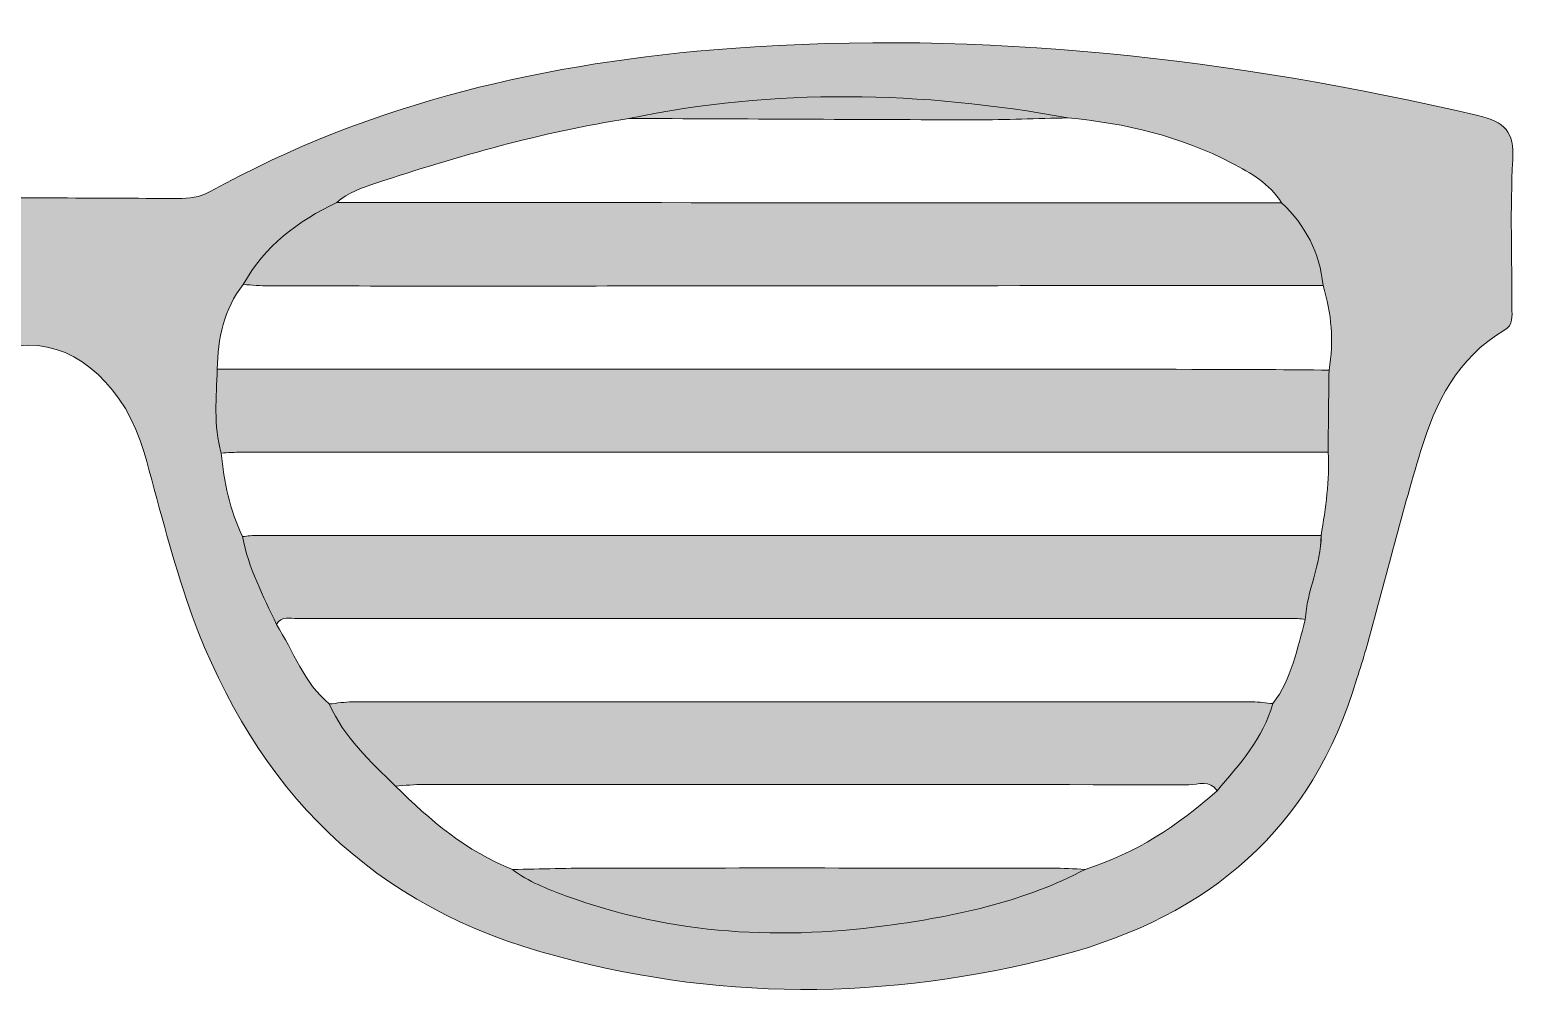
# Model space of a CAD drawing. Header units: inches. Extents: x 148 to 931, y -824 to -256.
# Drawn here: x 527.9 to 860.3, y -671.1 to -453.2 of the extents above; entities that cross this region are included whole.
import ezdxf

# ---------------------------------------------------------------- set-up
doc = ezdxf.new("R2010")
doc.units = ezdxf.units.IN
doc.header["$MEASUREMENT"] = 0
doc.layers.add('Layer 1', color=7, linetype='Continuous')

# ---------------------------------------------------------------- blocks, each defined once
blk = doc.blocks.new('block 5')
at = {"layer": 'Layer 1', "true_color": 0x040405}
h = blk.add_hatch(color=178, dxfattribs=at)
h.dxf.hatch_style = 2
edge = h.paths.add_edge_path()
edge.add_spline(control_points=[(336.08, -456.07), (379.21, -456.06), (421.48, -461.2), (461.91, -477.2), (467.84, -479.54), (473.93, -481.81), (479.29, -485.17), (487.24, -490.14), (495.57, -491.23), (504.68, -491.04), (523.47, -490.63), (542.27, -490.9), (561.07, -490.94), (563.61, -490.94), (565.95, -490.71), (568.3, -489.41), (604.58, -469.3), (644, -460.41), (684.94, -457.36), (741.48, -453.16), (797.09, -459.56), (852.14, -472.37), (858.16, -473.77), (860.27, -475.98), (859.92, -482.29), (859.31, -493.3), (859.77, -504.37), (859.73, -515.42), (859.72, -517.27), (860.18, -519.2), (857.96, -520.5), (847.58, -526.61), (842.57, -536.67), (839.28, -547.57), (834.88, -562.2), (831.12, -577.03), (827.07, -591.77), (826.45, -594), (825.7, -596.2), (825.04, -598.43), (815.09, -632.04), (792.01, -651.57), (758.81, -660.35), (719.9, -670.64), (681.04, -670.72), (642.34, -659.57), (601.56, -647.81), (576.38, -620.03), (563.02, -580.68), (559.36, -569.88), (556.66, -558.75), (553.53, -547.77), (549.46, -533.49), (538.79, -523.59), (527.68, -523.81), (516.64, -524.02), (506.34, -533.67), (502.42, -547.73), (498.57, -561.52), (495.23, -575.43), (489.89, -588.78), (474.74, -626.68), (447.79, -651.12), (408.01, -661.08), (367.98, -671.1), (328.28, -670.33), (288.86, -657.69), (259.74, -648.35), (240.8, -629.15), (231.4, -600.14), (226.92, -586.31), (223.86, -572.11), (219.91, -558.15), (215.77, -543.56), (211.76, -528.84), (197.51, -520.19), (195.58, -519.02), (196.21, -517.11), (196.21, -515.47), (196.16, -503.46), (196.32, -491.44), (196.1, -479.43), (196.03, -475.67), (197.16, -474.15), (200.94, -473.2), (229.18, -466.15), (257.8, -461.4), (286.75, -458.58), (303.15, -456.98), (319.59, -455.99), (336.08, -456.07)], knot_values=[0, 0, 0, 0, 1, 1, 1, 2, 2, 2, 3, 3, 3, 4, 4, 4, 5, 5, 5, 6, 6, 6, 7, 7, 7, 8, 8, 8, 9, 9, 9, 10, 10, 10, 11, 11, 11, 12, 12, 12, 13, 13, 13, 14, 14, 14, 15, 15, 15, 16, 16, 16, 17, 17, 17, 18, 18, 18, 19, 19, 19, 20, 20, 20, 21, 21, 21, 22, 22, 22, 23, 23, 23, 24, 24, 24, 25, 25, 25, 26, 26, 26, 27, 27, 27, 28, 28, 28, 29, 29, 29, 30, 30, 30, 30], degree=3, periodic=1)
edge = h.paths.add_edge_path()
edge.add_spline(control_points=[(458.35, -491.01), (443.88, -484.01), (428.29, -480.7), (412.79, -477.06), (406.68, -475.59), (400.63, -473.57), (394.43, -472.8), (386.5, -471.82), (378.7, -468.95), (370.52, -470.54), (368.36, -468.35), (365.78, -468.84), (363.2, -469.39), (355.26, -468.5), (347.3, -468.56), (339.35, -469.16), (337.13, -468.18), (334.9, -468.51), (332.67, -469.09), (324.34, -468.5), (316.04, -469.84), (307.83, -470.55), (302.11, -471.05), (295.95, -471.61), (290.35, -473.82), (290.35, -473.82), (289.89, -473.83), (289.89, -473.83), (277.57, -475.34), (266.13, -478.89), (255.42, -485.65), (243.51, -493.17), (238.11, -503.57), (237.6, -517.14), (237.59, -517.58), (237.58, -518.03), (237.58, -518.48), (236.53, -526.9), (236.88, -535.33), (237.43, -543.76), (237.43, -543.76), (237.45, -544.18), (237.45, -544.18), (236.3, -552.64), (238.63, -560.93), (238.68, -569.34), (239.39, -571.89), (241.32, -574.11), (240.77, -577), (241.36, -579.74), (241.96, -582.47), (242.55, -585.21), (244.08, -591.8), (245.57, -598.4), (249.63, -604.03), (251.94, -611.74), (257.09, -617.62), (262.18, -623.55), (270.89, -631.32), (280.51, -637.55), (291.71, -641.13), (293.43, -641.97), (295.1, -642.96), (296.88, -643.64), (324.49, -654.18), (353.01, -657.77), (382.25, -653.62), (395.44, -651.74), (408.39, -648.4), (419.92, -641.16), (430.15, -637.05), (438.4, -630.18), (446.04, -622.46), (451.79, -616.98), (457.53, -611.51), (460.89, -604.1), (466.72, -598.93), (469.54, -591.84), (473.03, -585.17), (475.88, -579.15), (479.13, -573.28), (480.35, -566.61), (483.15, -560.63), (484.54, -554.31), (485.04, -547.76), (486.24, -541.6), (486.66, -535.41), (485.98, -529.16), (485.77, -522.29), (484.63, -515.71), (480.1, -510.17), (475.72, -500.53), (465.81, -497.16), (458.35, -491.01)], knot_values=[0, 0, 0, 0, 1, 1, 1, 2, 2, 2, 3, 3, 3, 4, 4, 4, 5, 5, 5, 6, 6, 6, 7, 7, 7, 8, 8, 8, 9, 9, 9, 10, 10, 10, 11, 11, 11, 12, 12, 12, 13, 13, 13, 14, 14, 14, 15, 15, 15, 16, 16, 16, 17, 17, 17, 18, 18, 18, 19, 19, 19, 20, 20, 20, 21, 21, 21, 22, 22, 22, 23, 23, 23, 24, 24, 24, 25, 25, 25, 26, 26, 26, 27, 27, 27, 28, 28, 28, 29, 29, 29, 30, 30, 30, 31, 31, 31, 31], degree=3, periodic=1)
edge = h.paths.add_edge_path()
edge.add_spline(control_points=[(635.99, -641.15), (639.56, -643.91), (643.72, -645.47), (647.89, -647.01), (671.86, -655.9), (696.63, -657.04), (721.59, -653.46), (736.26, -651.35), (750.86, -648.17), (764.21, -641.12), (775.42, -637.57), (785.02, -631.31), (793.72, -623.55), (798.82, -617.63), (804.01, -611.77), (806.24, -604.02), (810.44, -598.44), (811.67, -591.71), (813.48, -585.21), (813.77, -578.77), (817.08, -572.9), (817.02, -566.39), (818.02, -560.21), (818.98, -554.03), (818.58, -547.74), (818.65, -541.61), (818.72, -535.48), (818.79, -529.35), (819.96, -522.92), (819.34, -516.61), (817.45, -510.39), (816.72, -503.05), (813.5, -496.97), (808.19, -491.93), (805.52, -487.64), (801.27, -485.22), (797.02, -483.01), (785.54, -477.04), (773.18, -474.06), (760.34, -472.9), (727.57, -466.88), (694.79, -466.24), (662.03, -473.03), (642.71, -476.07), (623.96, -481.39), (605.43, -487.52), (602.35, -488.54), (599.19, -489.59), (596.68, -491.84), (587.97, -495.99), (580.48, -501.53), (575.73, -510.19), (571.34, -515.76), (570.07, -522.28), (569.9, -529.14), (569.72, -535.43), (569.04, -541.74), (570.78, -547.93), (571.42, -554.4), (572.76, -560.69), (575.56, -566.61), (576.85, -573.65), (580.24, -579.89), (583.17, -586.3), (587, -592.31), (589.26, -599.36), (595, -604.1), (598.29, -611.57), (604.14, -616.95), (609.85, -622.46), (617.5, -630.18), (625.74, -637.07), (635.99, -641.15)], knot_values=[0, 0, 0, 0, 1, 1, 1, 2, 2, 2, 3, 3, 3, 4, 4, 4, 5, 5, 5, 6, 6, 6, 7, 7, 7, 8, 8, 8, 9, 9, 9, 10, 10, 10, 11, 11, 11, 12, 12, 12, 13, 13, 13, 14, 14, 14, 15, 15, 15, 16, 16, 16, 17, 17, 17, 18, 18, 18, 19, 19, 19, 20, 20, 20, 21, 21, 21, 22, 22, 22, 23, 23, 23, 24, 24, 24, 24], degree=3, periodic=1)
at = {"layer": 'Layer 1', "true_color": 0xce432c}
h = blk.add_hatch(color=22, dxfattribs=at)
h.dxf.hatch_style = 2
edge = h.paths.add_edge_path()
edge.add_spline(control_points=[(760.34, -472.9), (753.42, -473.05), (746.49, -473.34), (739.57, -473.33), (713.72, -473.28), (687.87, -473.14), (662.03, -473.03), (694.79, -466.24), (727.57, -466.88), (760.34, -472.9)], knot_values=[0, 0, 0, 0, 1, 1, 1, 2, 2, 2, 3, 3, 3, 3], degree=3, periodic=1)
h = blk.add_hatch(color=22, dxfattribs=at)
h.dxf.hatch_style = 2
edge = h.paths.add_edge_path()
edge.add_spline(control_points=[(817.45, -510.39), (765.73, -510.44), (714.01, -510.5), (662.28, -510.53), (635.36, -510.55), (608.43, -510.54), (581.5, -510.52), (579.58, -510.51), (577.65, -510.31), (575.73, -510.19), (580.48, -501.53), (587.97, -495.99), (596.68, -491.85), (667.18, -491.88), (737.69, -491.9), (808.19, -491.93), (813.5, -496.97), (816.72, -503.05), (817.45, -510.39)], knot_values=[0, 0, 0, 0, 1, 1, 1, 2, 2, 2, 3, 3, 3, 4, 4, 4, 5, 5, 5, 6, 6, 6, 6], degree=3, periodic=1)
h = blk.add_hatch(color=22, dxfattribs=at)
h.dxf.hatch_style = 2
edge = h.paths.add_edge_path()
edge.add_spline(control_points=[(570.78, -547.93), (569.04, -541.74), (569.72, -535.43), (569.9, -529.15), (643.78, -529.16), (717.65, -529.16), (791.53, -529.19), (800.62, -529.19), (809.71, -529.29), (818.79, -529.35), (818.72, -535.48), (818.65, -541.61), (818.58, -547.74), (737.53, -547.73), (656.47, -547.72), (575.41, -547.72), (573.87, -547.72), (572.33, -547.86), (570.78, -547.93)], knot_values=[0, 0, 0, 0, 1, 1, 1, 2, 2, 2, 3, 3, 3, 4, 4, 4, 5, 5, 5, 6, 6, 6, 6], degree=3, periodic=1)
h = blk.add_hatch(color=22, dxfattribs=at)
h.dxf.hatch_style = 2
edge = h.paths.add_edge_path()
edge.add_spline(control_points=[(575.56, -566.61), (576.72, -566.52), (577.87, -566.35), (579.03, -566.35), (658.36, -566.36), (737.69, -566.37), (817.03, -566.39), (817.08, -572.9), (813.77, -578.77), (813.48, -585.21), (812.91, -585.13), (812.33, -584.98), (811.76, -584.98), (737.12, -584.96), (662.48, -584.95), (587.84, -584.98), (586.22, -584.98), (584.27, -584.28), (583.17, -586.3), (580.24, -579.89), (576.85, -573.65), (575.56, -566.61)], knot_values=[0, 0, 0, 0, 1, 1, 1, 2, 2, 2, 3, 3, 3, 4, 4, 4, 5, 5, 5, 6, 6, 6, 7, 7, 7, 7], degree=3, periodic=1)
h = blk.add_hatch(color=22, dxfattribs=at)
h.dxf.hatch_style = 2
edge = h.paths.add_edge_path()
edge.add_spline(control_points=[(595, -604.1), (596.72, -603.94), (598.44, -603.62), (600.15, -603.62), (667.32, -603.6), (734.48, -603.6), (801.64, -603.62), (803.17, -603.62), (804.7, -603.88), (806.24, -604.02), (804.01, -611.77), (798.82, -617.63), (793.72, -623.55), (792.1, -620.95), (789.5, -622.19), (787.41, -622.19), (730.34, -622.1), (673.27, -622.11), (616.2, -622.12), (614.08, -622.12), (611.97, -622.34), (609.85, -622.46), (604.14, -616.95), (598.29, -611.57), (595, -604.1)], knot_values=[0, 0, 0, 0, 1, 1, 1, 2, 2, 2, 3, 3, 3, 4, 4, 4, 5, 5, 5, 6, 6, 6, 7, 7, 7, 8, 8, 8, 8], degree=3, periodic=1)
h = blk.add_hatch(color=22, dxfattribs=at)
h.dxf.hatch_style = 2
edge = h.paths.add_edge_path()
edge.add_spline(control_points=[(635.99, -641.15), (642.36, -641.04), (648.74, -640.84), (655.11, -640.83), (688.97, -640.8), (722.83, -640.81), (756.69, -640.84), (759.2, -640.84), (761.7, -641.02), (764.21, -641.12), (750.86, -648.17), (736.26, -651.35), (721.59, -653.46), (696.63, -657.04), (671.86, -655.9), (647.89, -647.01), (643.72, -645.47), (639.56, -643.91), (635.99, -641.15)], knot_values=[0, 0, 0, 0, 1, 1, 1, 2, 2, 2, 3, 3, 3, 4, 4, 4, 5, 5, 5, 6, 6, 6, 6], degree=3, periodic=1)
at = {"layer": 'Layer 1', "lineweight": 0}
for points, knots in [([(336.08, -456.07), (379.21, -456.06), (421.48, -461.2), (461.91, -477.2), (467.84, -479.54), (473.93, -481.81), (479.29, -485.17), (487.24, -490.14), (495.57, -491.23), (504.68, -491.04), (523.47, -490.63), (542.27, -490.9), (561.07, -490.94), (563.61, -490.94), (565.95, -490.71), (568.3, -489.41), (604.58, -469.3), (644, -460.41), (684.94, -457.36), (741.48, -453.16), (797.09, -459.56), (852.14, -472.37), (858.16, -473.77), (860.27, -475.98), (859.92, -482.29), (859.31, -493.3), (859.77, -504.37), (859.73, -515.42), (859.72, -517.27), (860.18, -519.2), (857.96, -520.5), (847.58, -526.61), (842.57, -536.67), (839.28, -547.57), (834.88, -562.2), (831.12, -577.03), (827.07, -591.77), (826.45, -594), (825.7, -596.2), (825.04, -598.43), (815.09, -632.04), (792.01, -651.57), (758.81, -660.35), (719.9, -670.64), (681.04, -670.72), (642.34, -659.57), (601.56, -647.81), (576.38, -620.03), (563.02, -580.68), (559.36, -569.88), (556.66, -558.75), (553.53, -547.77), (549.46, -533.49), (538.79, -523.59), (527.68, -523.81), (516.64, -524.02), (506.34, -533.67), (502.42, -547.73), (498.57, -561.52), (495.23, -575.43), (489.89, -588.78), (474.74, -626.68), (447.79, -651.12), (408.01, -661.08), (367.98, -671.1), (328.28, -670.33), (288.86, -657.69), (259.74, -648.35), (240.8, -629.15), (231.4, -600.14), (226.92, -586.31), (223.86, -572.11), (219.91, -558.15), (215.77, -543.56), (211.76, -528.84), (197.51, -520.19), (195.58, -519.02), (196.21, -517.11), (196.21, -515.47), (196.16, -503.46), (196.32, -491.44), (196.1, -479.43), (196.03, -475.67), (197.16, -474.15), (200.94, -473.2), (229.18, -466.15), (257.8, -461.4), (286.75, -458.58), (303.15, -456.98), (319.59, -455.99), (336.08, -456.07)], [0, 0, 0, 0, 1, 1, 1, 2, 2, 2, 3, 3, 3, 4, 4, 4, 5, 5, 5, 6, 6, 6, 7, 7, 7, 8, 8, 8, 9, 9, 9, 10, 10, 10, 11, 11, 11, 12, 12, 12, 13, 13, 13, 14, 14, 14, 15, 15, 15, 16, 16, 16, 17, 17, 17, 18, 18, 18, 19, 19, 19, 20, 20, 20, 21, 21, 21, 22, 22, 22, 23, 23, 23, 24, 24, 24, 25, 25, 25, 26, 26, 26, 27, 27, 27, 28, 28, 28, 29, 29, 29, 30, 30, 30, 30]), ([(635.99, -641.15), (639.56, -643.91), (643.72, -645.47), (647.89, -647.01), (671.86, -655.9), (696.63, -657.04), (721.59, -653.46), (736.26, -651.35), (750.86, -648.17), (764.21, -641.12), (775.42, -637.57), (785.02, -631.31), (793.72, -623.55), (798.82, -617.63), (804.01, -611.77), (806.24, -604.02), (810.44, -598.44), (811.67, -591.71), (813.48, -585.21), (813.77, -578.77), (817.08, -572.9), (817.02, -566.39), (818.02, -560.21), (818.98, -554.03), (818.58, -547.74), (818.65, -541.61), (818.72, -535.48), (818.79, -529.35), (819.96, -522.92), (819.34, -516.61), (817.45, -510.39), (816.72, -503.05), (813.5, -496.97), (808.19, -491.93), (805.52, -487.64), (801.27, -485.22), (797.02, -483.01), (785.54, -477.04), (773.18, -474.06), (760.34, -472.9), (727.57, -466.88), (694.79, -466.24), (662.03, -473.03), (642.71, -476.07), (623.96, -481.39), (605.43, -487.52), (602.35, -488.54), (599.19, -489.59), (596.68, -491.84), (587.97, -495.99), (580.48, -501.53), (575.73, -510.19), (571.34, -515.76), (570.07, -522.28), (569.9, -529.14), (569.72, -535.43), (569.04, -541.74), (570.78, -547.93), (571.42, -554.4), (572.76, -560.69), (575.56, -566.61), (576.85, -573.65), (580.24, -579.89), (583.17, -586.3), (587, -592.31), (589.26, -599.36), (595, -604.1), (598.29, -611.57), (604.14, -616.95), (609.85, -622.46), (617.5, -630.18), (625.74, -637.07), (635.99, -641.15)], [0, 0, 0, 0, 1, 1, 1, 2, 2, 2, 3, 3, 3, 4, 4, 4, 5, 5, 5, 6, 6, 6, 7, 7, 7, 8, 8, 8, 9, 9, 9, 10, 10, 10, 11, 11, 11, 12, 12, 12, 13, 13, 13, 14, 14, 14, 15, 15, 15, 16, 16, 16, 17, 17, 17, 18, 18, 18, 19, 19, 19, 20, 20, 20, 21, 21, 21, 22, 22, 22, 23, 23, 23, 24, 24, 24, 24]), ([(760.34, -472.9), (753.42, -473.05), (746.49, -473.34), (739.57, -473.33), (713.72, -473.28), (687.87, -473.14), (662.03, -473.03), (694.79, -466.24), (727.57, -466.88), (760.34, -472.9)], [0, 0, 0, 0, 1, 1, 1, 2, 2, 2, 3, 3, 3, 3]), ([(817.45, -510.39), (765.73, -510.44), (714.01, -510.5), (662.28, -510.53), (635.36, -510.55), (608.43, -510.54), (581.5, -510.52), (579.58, -510.51), (577.65, -510.31), (575.73, -510.19), (580.48, -501.53), (587.97, -495.99), (596.68, -491.85), (667.18, -491.88), (737.69, -491.9), (808.19, -491.93), (813.5, -496.97), (816.72, -503.05), (817.45, -510.39)], [0, 0, 0, 0, 1, 1, 1, 2, 2, 2, 3, 3, 3, 4, 4, 4, 5, 5, 5, 6, 6, 6, 6]), ([(570.78, -547.93), (569.04, -541.74), (569.72, -535.43), (569.9, -529.15), (643.78, -529.16), (717.65, -529.16), (791.53, -529.19), (800.62, -529.19), (809.71, -529.29), (818.79, -529.35), (818.72, -535.48), (818.65, -541.61), (818.58, -547.74), (737.53, -547.73), (656.47, -547.72), (575.41, -547.72), (573.87, -547.72), (572.33, -547.86), (570.78, -547.93)], [0, 0, 0, 0, 1, 1, 1, 2, 2, 2, 3, 3, 3, 4, 4, 4, 5, 5, 5, 6, 6, 6, 6]), ([(575.56, -566.61), (576.72, -566.52), (577.87, -566.35), (579.03, -566.35), (658.36, -566.36), (737.69, -566.37), (817.03, -566.39), (817.08, -572.9), (813.77, -578.77), (813.48, -585.21), (812.91, -585.13), (812.33, -584.98), (811.76, -584.98), (737.12, -584.96), (662.48, -584.95), (587.84, -584.98), (586.22, -584.98), (584.27, -584.28), (583.17, -586.3), (580.24, -579.89), (576.85, -573.65), (575.56, -566.61)], [0, 0, 0, 0, 1, 1, 1, 2, 2, 2, 3, 3, 3, 4, 4, 4, 5, 5, 5, 6, 6, 6, 7, 7, 7, 7]), ([(595, -604.1), (596.72, -603.94), (598.44, -603.62), (600.15, -603.62), (667.32, -603.6), (734.48, -603.6), (801.64, -603.62), (803.17, -603.62), (804.7, -603.88), (806.24, -604.02), (804.01, -611.77), (798.82, -617.63), (793.72, -623.55), (792.1, -620.95), (789.5, -622.19), (787.41, -622.19), (730.34, -622.1), (673.27, -622.11), (616.2, -622.12), (614.08, -622.12), (611.97, -622.34), (609.85, -622.46), (604.14, -616.95), (598.29, -611.57), (595, -604.1)], [0, 0, 0, 0, 1, 1, 1, 2, 2, 2, 3, 3, 3, 4, 4, 4, 5, 5, 5, 6, 6, 6, 7, 7, 7, 8, 8, 8, 8]), ([(635.99, -641.15), (642.36, -641.04), (648.74, -640.84), (655.11, -640.83), (688.97, -640.8), (722.83, -640.81), (756.69, -640.84), (759.2, -640.84), (761.7, -641.02), (764.21, -641.12), (750.86, -648.17), (736.26, -651.35), (721.59, -653.46), (696.63, -657.04), (671.86, -655.9), (647.89, -647.01), (643.72, -645.47), (639.56, -643.91), (635.99, -641.15)], [0, 0, 0, 0, 1, 1, 1, 2, 2, 2, 3, 3, 3, 4, 4, 4, 5, 5, 5, 6, 6, 6, 6])]:
    blk.add_open_spline(points, degree=3, knots=knots, dxfattribs=at)
blk = doc.blocks.new('block 2')
at = {"layer": 'Layer 1'}
blk.add_blockref('block 5', (0, 0), dxfattribs=at)

msp = doc.modelspace()

# ---------------------------------------------------------------- block references
at = {"layer": 'Layer 1'}
msp.add_blockref('block 2', (0, 0), dxfattribs=at)

doc.saveas('drawing.dxf')
